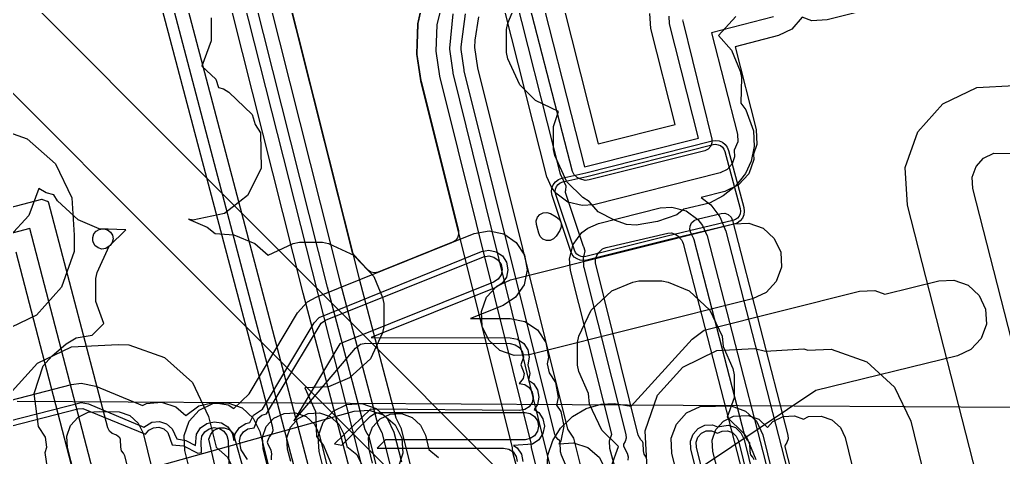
# Model space of a CAD drawing. Header units: metres. Extents: x 17722 to 17999, y 13535 to 15917.
# Drawn here: x 17899.3 to 17950.2, y 13805.2 to 13827.8 of the extents above; entities that cross this region are included whole.
import ezdxf

# ---------------------------------------------------------------- set-up
doc = ezdxf.new("R2010")
doc.units = ezdxf.units.M
for name, color, linetype in [('AI_GREENING_ALLOWED_ZONE', 4, 'Continuous'), ('AI_GREENING_EXCLUSIONS', 1, 'Continuous'), ('AI_GREENING_LAWN', 82, 'Continuous')]:
    doc.layers.add(name, color=color, linetype=linetype)

msp = doc.modelspace()

# ---------------------------------------------------------------- linework, layer by layer
at = {"layer": 'AI_GREENING_ALLOWED_ZONE'}
msp.add_lwpolyline([(17920.235, 13829.054), (17919.907, 13827.604), (17919.901, 13827.556), (17919.859, 13826.043), (17919.861, 13825.999), (17920.068, 13824.65), (17920.073, 13824.627), (17922.007, 13816.872), (17922.019, 13816.694), (17921.967, 13816.524), (17921.859, 13816.382), (17921.708, 13816.287), (17917.852, 13814.74), (17917.659, 13814.704), (17917.467, 13814.745), (17917.306, 13814.858), (17916.656, 13815.533), (17916.532, 13815.758), (17912.158, 13833.123)], dxfattribs=at)
for points in [[(17926.046, 13817.207), (17926.036, 13817.398), (17926.099, 13817.578), (17926.224, 13817.723), (17926.395, 13817.809), (17926.585, 13817.825), (17926.767, 13817.769), (17927.074, 13817.604), (17927.232, 13817.472), (17927.323, 13817.286), (17927.331, 13817.08), (17927.255, 13816.888), (17927.062, 13816.596), (17926.928, 13816.459), (17926.752, 13816.383), (17926.561, 13816.379), (17926.382, 13816.447), (17926.241, 13816.577), (17926.16, 13816.751), (17926.046, 13817.207)], [(17903.939, 13816.077), (17903.764, 13815.965), (17903.558, 13815.935), (17903.358, 13815.99), (17903.198, 13816.122), (17903.105, 13816.307), (17903.093, 13816.352), (17903.081, 13816.538), (17903.137, 13816.715), (17903.254, 13816.86), (17903.416, 13816.951), (17903.601, 13816.978), (17903.655, 13816.975), (17903.841, 13816.929), (17903.997, 13816.817), (17904.099, 13816.654), (17904.131, 13816.464), (17904.09, 13816.277), (17903.982, 13816.118), (17903.939, 13816.077)]]:
    msp.add_lwpolyline(points, close=True, dxfattribs=at)
at = {"layer": 'AI_GREENING_EXCLUSIONS'}
for points in [[(17906.023, 13835.879), (17915.645, 13799.356)], [(17912.155, 13833.134), (17916.876, 13814.392), (17918.775, 13807.209), (17919.02, 13806.692), (17923.544, 13788.701), (17923.569, 13788.209), (17923.877, 13787.564), (17931.597, 13756.93), (17933.263, 13750.496), (17935.886, 13739.914), (17936.863, 13736.039), (17936.867, 13735.955), (17939.086, 13727), (17939.086, 13727), (17939.703, 13724.494), (17939.793, 13722.582), (17939.687, 13721.165), (17939.281, 13719.181), (17938.77, 13717.703), (17938.157, 13716.413), (17937.383, 13715.15), (17936.309, 13713.79), (17935.26, 13712.744)], [(17895.808, 13832.797), (17928.477, 13800.106), (17929.103, 13800.295), (17929.626, 13800.278), (17930.356, 13800.003), (17930.759, 13799.673), (17931.308, 13798.794), (17931.497, 13798.213), (17931.5, 13797.684), (17931.798, 13796.407), (17932.158, 13795.027), (17932.415, 13794.575), (17932.502, 13793.671), (17943.772, 13749.275)], [(17895.808, 13832.797), (17928.477, 13800.106), (17929.103, 13800.295), (17929.626, 13800.278), (17930.356, 13800.003), (17930.759, 13799.673), (17931.308, 13798.794), (17931.497, 13798.213), (17931.5, 13797.684), (17931.798, 13796.407), (17932.158, 13795.027), (17932.415, 13794.575), (17932.502, 13793.671), (17943.772, 13749.275)], [(17911.185, 13832.89), (17915.907, 13814.142), (17917.837, 13806.842), (17918.05, 13806.448), (17922.575, 13788.457), (17922.637, 13787.763), (17922.907, 13787.318), (17930.638, 13756.646), (17932.295, 13750.248), (17934.916, 13739.669), (17935.894, 13735.791), (17935.898, 13735.707), (17938.115, 13726.761), (17938.731, 13724.255), (17938.794, 13722.594), (17938.694, 13721.282), (17938.319, 13719.453), (17937.841, 13718.074), (17937.111, 13716.59), (17936.226, 13715.259), (17935.376, 13714.254), (17934.001, 13712.991), (17932.767, 13712.129)], [(17927.68, 13759.89), (17921.044, 13785.897), (17920.814, 13785.892), (17920.45, 13786.033), (17920.168, 13786.302), (17920.023, 13786.606), (17919.76, 13787.776), (17919.746, 13788.139), (17919.891, 13788.53), (17920.301, 13788.874), (17917.074, 13801.905), (17913.969, 13813.648), (17909.258, 13832.351)], [(17925.757, 13831.103), (17928.533, 13820.188), (17934.434, 13821.662), (17932.927, 13827.59), (17932.906, 13827.979)], [(17926.946, 13830.478), (17929.245, 13821.382), (17933.218, 13822.386), (17931.958, 13827.343), (17931.917, 13828.121)], [(17938.316, 13827.942), (17935.111, 13827.116), (17936.445, 13821.871), (17936.466, 13821.481), (17936.284, 13821.056), (17936.302, 13820.708), (17936.171, 13820.34), (17935.91, 13820.051), (17935.557, 13819.883), (17929.011, 13818.229), (17928.418, 13818.18), (17927.67, 13818.368), (17927.056, 13818.819), (17926.821, 13819.132), (17926.582, 13819.678), (17924.03, 13829.772)], [(17948.03, 13829.525), (17941.082, 13827.784), (17940.303, 13827.746), (17939.8, 13827.926), (17939.268, 13827.312), (17938.565, 13826.973), (17936.326, 13826.397), (17937.414, 13822.117), (17937.455, 13821.338), (17937.277, 13820.835), (17937.291, 13820.564), (17937.03, 13819.828), (17936.507, 13819.249), (17935.802, 13818.914), (17934.565, 13818.601), (17935.068, 13818.217), (17935.538, 13817.595), (17935.846, 13816.867), (17939.941, 13800.975)], [(17944.35, 13712.025), (17940.642, 13745.351), (17928.646, 13792.606), (17928.243, 13793.527), (17928.257, 13794.086), (17928.061, 13794.863), (17894.069, 13828.878)], [(17944.35, 13712.025), (17940.642, 13745.351), (17928.646, 13792.606), (17928.243, 13793.527), (17928.257, 13794.086), (17928.061, 13794.863), (17894.069, 13828.878)], [(17940.029, 13744.616), (17925.461, 13803.026), (17924.818, 13805.41), (17924.805, 13805.654), (17920.07, 13824.638), (17919.858, 13826.021), (17919.902, 13827.58), (17920.24, 13829.075)], [(17941, 13744.858), (17927.877, 13797.472), (17925.787, 13805.654), (17925.775, 13805.898), (17921.04, 13824.88), (17920.848, 13826.165), (17920.9, 13827.527), (17921.209, 13828.831)], [(17936.358, 13827.964), (17935.459, 13826.979), (17936.131, 13826.221), (17936.584, 13825.138), (17936.649, 13824.815), (17936.618, 13823.477), (17936.88, 13823.137), (17937.284, 13822.055), (17937.319, 13821.235), (17937.165, 13820.487), (17936.862, 13819.835), (17936.346, 13819.191), (17935.703, 13818.685), (17935.003, 13818.314), (17933.675, 13817.991), (17933.314, 13817.7), (17932.305, 13817.36), (17931.206, 13817.179), (17930.713, 13817.209), (17930.079, 13817.426), (17929.232, 13817.856), (17928.767, 13818.403), (17928.437, 13818.609), (17927.626, 13819.419), (17926.995, 13820.766), (17926.93, 13821.088), (17926.93, 13821.088), (17926.93, 13822.276), (17927.187, 13823.056), (17925.997, 13823.621), (17925.186, 13824.431), (17924.556, 13825.778), (17924.491, 13826.101), (17924.491, 13827.288), (17924.556, 13827.61), (17925.009, 13828.694)], [(17909.217, 13827.901), (17909.217, 13826.713), (17908.736, 13825.396), (17909.449, 13824.718), (17909.587, 13824.288), (17909.842, 13824.226), (17910.121, 13824.043), (17911.335, 13822.89), (17911.494, 13822.378), (17911.757, 13821.95), (17911.793, 13820.098), (17911.096, 13818.713), (17909.906, 13817.778), (17908.254, 13817.433), (17908.03, 13817.474), (17909.011, 13817.064), (17909.416, 13816.744), (17910.385, 13816.679), (17911.468, 13816.226), (17912.156, 13815.624), (17913.458, 13816.225), (17913.781, 13816.291), (17914.968, 13816.291), (17915.291, 13816.225), (17916.637, 13815.595), (17917.625, 13814.521), (17918.078, 13813.438), (17918.144, 13813.115), (17918.144, 13811.928), (17918.078, 13811.605), (17917.448, 13810.259), (17916.374, 13809.271), (17915.291, 13808.817), (17914.057, 13808.752), (17914.603, 13807.531), (17914.669, 13806.234), (17915.027, 13805.769), (17915.48, 13804.686)], [(17923.051, 13827.954), (17922.861, 13826.739), (17922.841, 13826.356), (17922.993, 13825.316), (17927.658, 13806.614), (17927.956, 13806.147), (17928.308, 13804.782), (17931.541, 13791.555), (17939.994, 13758.015)], [(17962.965, 13749.008), (17945.241, 13818.201), (17945.135, 13820.149), (17945.782, 13821.99), (17947.084, 13823.442), (17948.844, 13824.285), (17950.792, 13824.392)], [(17898.48, 13822.063), (17899.691, 13821.643), (17901.149, 13820.347), (17902.001, 13818.592), (17902.116, 13816.645), (17902.115, 13815.808), (17901.472, 13813.966), (17900.173, 13812.511), (17898.416, 13811.663)], [(17967.224, 13746.486), (17948.631, 13819.07), (17948.599, 13819.654), (17948.794, 13820.206), (17949.184, 13820.642), (17949.712, 13820.895), (17951.33, 13820.885)], [(17900.856, 13803.78), (17900.62, 13805.409), (17900.702, 13805.691), (17900.629, 13806.198), (17900.282, 13806.759), (17900.057, 13808.464), (17900.519, 13809.902), (17900.958, 13810.403), (17901.711, 13811.034), (17902.216, 13811.347), (17903.047, 13811.473), (17903.65, 13812.078), (17903.242, 13813.219), (17903.242, 13814.407), (17903.307, 13814.729), (17903.938, 13816.076), (17904.8, 13816.921), (17903.414, 13816.986), (17902.331, 13817.44), (17901.257, 13818.427), (17901.061, 13818.736), (17900.67, 13818.849), (17900.296, 13819.068), (17899.781, 13817.679), (17898.785, 13816.599)], [(17932.01, 13797.661), (17929.851, 13805.625), (17929.829, 13806.014), (17929.949, 13806.356), (17927.807, 13814.83), (17927.758, 13815.423), (17927.946, 13816.171), (17928.398, 13816.785), (17928.711, 13817.02), (17929.258, 13817.26), (17932.456, 13818.059), (17933.047, 13818.106), (17933.791, 13817.919), (17934.403, 13817.47), (17934.638, 13817.159), (17934.878, 13816.618), (17939.207, 13799.819)], [(17893.855, 13806.835), (17901.977, 13808.936), (17902.485, 13809), (17903.25, 13808.844), (17905.655, 13807.837), (17905.87, 13807.947), (17906.648, 13808.008), (17907.39, 13807.767), (17907.904, 13807.328), (17908.568, 13807.827), (17909.328, 13808.003), (17910.098, 13807.874), (17910.392, 13807.69), (17911.175, 13808.455), (17913.679, 13812.628), (17914.204, 13813.206), (17914.65, 13813.455), (17922.825, 13816.735), (17923.592, 13816.879), (17924.356, 13816.718), (17925, 13816.277), (17925.426, 13815.624), (17925.569, 13814.857), (17925.409, 13814.093), (17924.968, 13813.449), (17924.314, 13813.023), (17922.636, 13812.349), (17924.68, 13812.343), (17925.445, 13812.189), (17926.093, 13811.754), (17926.525, 13811.104), (17926.675, 13810.338), (17926.608, 13810.005), (17926.703, 13809.526), (17927.03, 13809.026), (17927.174, 13808.259), (17927.091, 13807.861), (17927.305, 13807.541), (17927.457, 13806.776), (17927.305, 13806.011), (17927.203, 13805.858), (17927.955, 13805.919), (17928.697, 13805.679), (17929.291, 13805.173), (17929.646, 13804.478)], [(17903.852, 13801.569), (17899.826, 13816.991), (17895.042, 13815.742)], [(17894.105, 13805.867), (17902.481, 13808), (17902.864, 13807.922), (17905.723, 13806.724), (17906.142, 13806.984), (17906.531, 13807.015), (17906.902, 13806.895), (17907.198, 13806.641), (17907.426, 13806.115), (17907.903, 13806.034), (17908.396, 13805.775), (17908.454, 13806.358), (17908.661, 13806.689), (17908.979, 13806.916), (17909.359, 13807.003), (17909.744, 13806.939), (17910.075, 13806.732), (17910.301, 13806.415), (17910.388, 13806.04), (17910.458, 13806.38), (17910.676, 13806.703), (17911.002, 13806.918), (17911.207, 13806.957), (17911.394, 13807.349), (17911.865, 13807.662), (17914.537, 13812.114), (17914.799, 13812.403), (17923.197, 13815.807), (17923.581, 13815.879), (17923.963, 13815.798), (17924.285, 13815.578), (17924.498, 13815.251), (17924.57, 13814.868), (17924.489, 13814.486), (17924.269, 13814.164), (17923.942, 13813.951), (17917.493, 13811.363), (17924.678, 13811.343), (17925.06, 13811.266), (17925.384, 13811.049), (17925.6, 13810.724), (17925.675, 13810.341), (17925.591, 13809.948), (17925.707, 13809.505), (17925.637, 13809.151), (17925.889, 13808.979), (17926.102, 13808.652), (17926.174, 13808.269), (17926.095, 13807.887), (17925.927, 13807.642), (17926.164, 13807.483), (17926.381, 13807.159), (17926.457, 13806.776), (17926.381, 13806.393), (17926.164, 13806.069), (17925.84, 13805.852), (17924.862, 13805.776), (17925.049, 13805.651), (17925.266, 13805.327), (17925.342, 13804.944)], [(17902.885, 13801.317), (17899.111, 13815.771)], [(17911.086, 13805.055), (17910.765, 13805.558), (17910.679, 13805.996), (17910.734, 13806.263), (17910.887, 13806.49), (17911.115, 13806.64), (17911.444, 13806.691), (17911.63, 13807.164), (17911.837, 13807.343), (17912.069, 13807.419), (17914.905, 13812.099), (17915.134, 13812.249), (17923.309, 13815.529), (17923.577, 13815.579), (17923.845, 13815.523), (17924.07, 13815.368), (17924.219, 13815.139), (17924.27, 13814.871), (17924.213, 13814.604), (17924.059, 13814.378), (17923.83, 13814.229), (17915.873, 13811.037), (17913.483, 13807.055), (17916.673, 13810.817), (17916.941, 13811.012), (17917.209, 13811.064), (17924.677, 13811.043), (17924.944, 13810.989), (17925.171, 13810.837), (17925.322, 13810.61), (17925.375, 13810.342), (17925.236, 13809.948), (17925.407, 13809.505), (17925.354, 13809.237), (17925.155, 13808.979), (17925.449, 13808.923), (17925.674, 13808.769), (17925.824, 13808.54), (17925.874, 13808.272), (17925.819, 13808.004), (17925.665, 13807.779), (17925.436, 13807.629), (17925.168, 13807.579), (17917.448, 13807.655), (17915.591, 13805.866), (17915.968, 13805.795), (17917.444, 13807.271), (17917.671, 13807.423), (17917.939, 13807.476), (17925.457, 13807.476), (17925.725, 13807.423), (17925.952, 13807.271), (17926.104, 13807.044), (17926.157, 13806.776), (17926.104, 13806.508), (17925.952, 13806.281), (17925.725, 13806.129), (17925.457, 13806.076), (17918.229, 13806.076), (17917.797, 13805.644), (17924.342, 13805.644), (17924.61, 13805.591), (17924.837, 13805.439), (17924.989, 13805.212), (17925.042, 13804.944)], [(17926.578, 13804.133), (17926.628, 13805.273), (17926.892, 13806.039), (17927.296, 13806.676), (17927.913, 13807.279), (17928.614, 13807.685), (17929.39, 13807.913), (17930.066, 13807.955), (17930.952, 13807.809), (17934.102, 13811.276), (17934.73, 13811.74), (17942.77, 13813.757), (17943.549, 13813.792), (17944.068, 13813.604), (17946.874, 13814.293), (17947.654, 13814.327), (17948.387, 13814.061), (17948.963, 13813.534), (17949.293, 13812.827), (17949.328, 13812.047), (17949.061, 13811.314), (17948.534, 13810.738), (17947.827, 13810.408), (17940.503, 13808.611), (17933.268, 13803.778)], [(17929.932, 13804.725), (17930.283, 13805.731), (17929.43, 13806.57), (17928.799, 13807.917), (17928.734, 13808.458), (17928.241, 13809.6), (17928.176, 13809.922), (17928.176, 13811.11), (17928.241, 13811.432), (17928.241, 13811.432), (17928.872, 13812.779), (17929.946, 13813.767), (17931.029, 13814.22), (17931.351, 13814.285), (17932.539, 13814.285), (17932.861, 13814.22), (17933.945, 13813.767), (17935.018, 13812.779), (17935.649, 13811.432), (17935.714, 13810.891), (17936.207, 13809.749), (17936.272, 13809.427), (17936.272, 13808.239), (17935.921, 13807.234), (17936.774, 13806.395), (17936.952, 13806.131), (17937.405, 13805.048)], [(17898.918, 13808.587), (17900.219, 13810.04), (17901.978, 13810.884), (17904.404, 13810.991), (17904.952, 13810.984), (17906.791, 13810.333), (17908.241, 13809.028), (17909.081, 13807.267), (17909.468, 13805.696), (17910.062, 13805.168), (17910.914, 13803.413)], [(17931.781, 13804.591), (17931.672, 13806.539), (17932.317, 13808.38), (17933.617, 13809.834), (17935.375, 13810.68), (17937.323, 13810.789), (17937.901, 13810.647), (17939.886, 13810.774), (17940.087, 13810.703), (17941.3, 13810.761), (17943.137, 13810.104), (17944.582, 13808.794), (17945.417, 13807.031), (17947.561, 13798.271)], [(17899.166, 13808.066), (17968.098, 13807.648), (17968.863, 13807.491), (17968.863, 13807.491), (17969.105, 13807.369), (17969.686, 13806.848), (17970.023, 13806.144), (17983.378, 13754.016), (17983.421, 13753.237), (17983.162, 13752.501), (17982.641, 13751.92), (17981.937, 13751.583), (17981.486, 13751.521), (17967.663, 13751.208), (17908.64, 13735.628), (17907.861, 13735.588), (17907.126, 13735.849), (17906.546, 13736.371), (17906.215, 13737.057), (17888.497, 13806.973)], [(17908.249, 13803.931), (17907.85, 13805.511), (17907.809, 13806.29), (17908.07, 13807.025), (17908.593, 13807.605), (17909.298, 13807.94), (17910.077, 13807.981), (17910.812, 13807.719), (17911.392, 13807.197), (17911.727, 13806.492), (17912.246, 13804.409)], [(17894.18, 13805.577), (17902.302, 13807.677), (17902.575, 13807.693), (17905.804, 13806.365), (17905.98, 13806.572), (17906.223, 13806.696), (17906.495, 13806.717), (17906.755, 13806.633), (17906.963, 13806.455), (17907.198, 13805.817), (17907.785, 13805.758), (17908.517, 13805.371), (17908.707, 13805.413), (17908.69, 13805.982), (17908.735, 13806.252), (17908.88, 13806.483), (17909.102, 13806.642), (17909.368, 13806.704), (17909.637, 13806.658), (17909.869, 13806.514), (17910.028, 13806.291), (17910.089, 13806.025), (17910.128, 13804.764)], [(17920.297, 13733.466), (17901.768, 13805.668), (17901.736, 13806.253), (17901.93, 13806.805), (17902.32, 13807.241), (17902.848, 13807.494), (17903.432, 13807.526), (17904.45, 13807.52), (17905.002, 13807.324), (17905.437, 13806.933), (17905.689, 13806.405), (17906.376, 13803.603)], [(17912.668, 13802.561), (17911.898, 13805.613), (17911.869, 13806.198), (17912.065, 13806.749), (17912.457, 13807.183), (17912.986, 13807.434), (17913.57, 13807.464), (17914.122, 13807.268), (17914.556, 13806.875), (17914.807, 13806.347), (17915.58, 13803.28)], [(17915.168, 13804.021), (17914.796, 13805.459), (17914.752, 13806.238), (17915.01, 13806.975), (17915.53, 13807.557), (17916.233, 13807.896), (17917.012, 13807.94), (17917.748, 13807.682), (17918.33, 13807.162), (17918.669, 13806.459), (17919.063, 13804.934)], [(17936.623, 13790.866), (17933.06, 13805.371), (17933.025, 13806.151), (17933.292, 13806.885), (17933.818, 13807.46), (17934.525, 13807.791), (17936.123, 13807.82), (17936.857, 13807.554), (17937.432, 13807.027), (17937.763, 13806.32), (17941.556, 13790.871)], [(17913.337, 13804.954), (17913.169, 13805.59), (17913.133, 13806.174), (17913.323, 13806.727), (17913.711, 13807.166), (17914.237, 13807.423), (17914.821, 13807.459), (17915.375, 13807.268), (17915.813, 13806.881), (17916.07, 13806.355), (17916.238, 13805.718), (17916.745, 13805.307), (17917.002, 13804.781)], [(17917.563, 13804.856), (17917.383, 13805.589), (17917.357, 13806.173), (17917.557, 13806.723), (17917.952, 13807.155), (17918.482, 13807.403), (17919.067, 13807.429), (17919.617, 13807.23), (17920.049, 13806.835), (17920.297, 13806.305), (17920.477, 13805.572), (17920.977, 13805.152)], [(17937.034, 13798.233), (17935.17, 13805.464), (17935.138, 13806.049), (17935.331, 13806.601), (17935.721, 13807.037), (17936.248, 13807.291), (17937.008, 13807.323), (17937.56, 13807.129), (17938.009, 13806.714), (17938.284, 13807.022), (17938.811, 13807.276), (17939.395, 13807.308), (17939.868, 13807.143), (17940.127, 13807.268), (17940.787, 13807.299), (17941.338, 13807.102), (17941.772, 13806.709), (17942.022, 13806.18), (17944.167, 13797.42)], [(17909.607, 13803.864), (17909.096, 13806.102), (17909.187, 13806.36), (17909.37, 13806.563), (17909.617, 13806.68), (17909.889, 13806.694), (17910.147, 13806.603), (17910.35, 13806.42), (17910.984, 13804.132)], [(17937.837, 13790.117), (17934.031, 13805.61), (17934.014, 13806), (17934.147, 13806.367), (17934.41, 13806.655), (17934.764, 13806.82), (17935.154, 13806.837), (17935.422, 13806.74), (17935.972, 13806.832), (17936.338, 13806.699), (17936.626, 13806.435), (17936.792, 13806.082), (17940.585, 13790.632)], [(17938.201, 13789.892), (17934.323, 13805.682), (17934.31, 13805.954), (17934.404, 13806.211), (17934.588, 13806.413), (17934.835, 13806.528), (17935.108, 13806.541), (17935.408, 13806.408), (17935.653, 13806.523), (17935.926, 13806.535), (17936.183, 13806.442), (17936.385, 13806.258), (17936.5, 13806.01), (17940.294, 13790.561)]]:
    msp.add_lwpolyline(points, dxfattribs=at)
for points in [[(17936.587, 13817.392), (17936.437, 13817.282), (17936.263, 13817.216), (17932.864, 13816.409), (17928.652, 13815.356), (17928.479, 13815.335), (17928.307, 13815.357), (17928.145, 13815.421), (17928.004, 13815.523), (17927.893, 13815.657), (17927.818, 13815.813), (17926.856, 13818.697), (17926.82, 13818.888), (17926.839, 13819.082), (17926.91, 13819.263), (17927.028, 13819.417), (17927.184, 13819.533), (17927.366, 13819.601), (17928.603, 13819.879), (17935.139, 13821.531), (17935.319, 13821.552), (17935.498, 13821.527), (17935.665, 13821.456), (17935.808, 13821.345), (17935.918, 13821.201), (17935.987, 13821.033), (17936.778, 13818.078), (17936.802, 13817.893), (17936.776, 13817.709), (17936.703, 13817.538), (17936.587, 13817.392)], [(17936.448, 13817.537), (17936.341, 13817.458), (17936.217, 13817.41), (17932.817, 13816.603), (17928.603, 13815.55), (17928.48, 13815.535), (17928.357, 13815.551), (17928.241, 13815.597), (17928.141, 13815.669), (17928.061, 13815.765), (17928.008, 13815.877), (17927.045, 13818.76), (17927.02, 13818.897), (17927.033, 13819.035), (17927.084, 13819.164), (17927.169, 13819.275), (17927.28, 13819.357), (17927.41, 13819.406), (17928.65, 13819.685), (17935.188, 13821.337), (17935.317, 13821.352), (17935.445, 13821.334), (17935.564, 13821.284), (17935.666, 13821.204), (17935.744, 13821.101), (17935.794, 13820.982), (17936.585, 13818.026), (17936.602, 13817.894), (17936.583, 13817.763), (17936.531, 13817.641), (17936.448, 13817.537)], [(17925.666, 13810.468), (17924.886, 13810.431), (17924.152, 13810.695), (17923.574, 13811.219), (17923.241, 13811.925), (17923.204, 13812.704), (17923.467, 13813.439), (17923.992, 13814.017), (17924.698, 13814.35), (17936.261, 13817.234), (17937.04, 13817.271), (17937.775, 13817.008), (17938.353, 13816.483), (17938.686, 13815.777), (17938.723, 13814.998), (17938.459, 13814.263), (17937.935, 13813.686), (17937.229, 13813.353), (17925.666, 13810.468)], [(17916.615, 13807.544), (17917.393, 13807.603), (17918.134, 13807.36), (17918.726, 13806.851), (17919.078, 13806.155), (17919.137, 13805.377), (17918.894, 13804.635), (17918.385, 13804.043), (17917.689, 13803.691), (17904.79, 13800.094), (17904.012, 13800.036), (17903.27, 13800.279), (17902.678, 13800.787), (17902.326, 13801.484), (17902.267, 13802.262), (17902.511, 13803.003), (17903.019, 13803.595), (17903.715, 13803.948), (17916.615, 13807.544)]]:
    msp.add_lwpolyline(points, close=True, dxfattribs=at)
at = {"layer": 'AI_GREENING_LAWN'}
for points in [[(17904.536, 13836.418), (17912.385, 13806.729), (17912.398, 13806.541), (17912.34, 13806.361), (17912.22, 13806.216), (17912.21, 13806.207), (17912.189, 13806.172), (17912.121, 13805.994), (17912.113, 13805.948), (17912.124, 13805.903), (17912.295, 13805.526), (17912.339, 13805.347), (17912.317, 13805.182), (17912.31, 13805.037)], [(17914.96, 13799.181), (17905.264, 13836.008)], [(17909.934, 13832.533), (17921.017, 13788.88)], [(17921.62, 13789.381), (17917.385, 13806.224), (17917.336, 13806.32), (17917.279, 13806.391), (17917.183, 13806.579), (17915.23, 13813.964), (17915.229, 13813.97), (17910.509, 13832.708)], [(17933.62, 13827.799), (17933.612, 13827.762), (17933.615, 13827.724), (17935.118, 13821.626), (17935.127, 13821.432), (17935.062, 13821.249), (17934.931, 13821.105), (17934.756, 13821.021), (17928.77, 13819.509), (17928.671, 13819.494), (17928.565, 13819.489), (17928.285, 13819.559), (17928.144, 13819.643), (17928, 13819.772), (17927.916, 13819.947), (17925.037, 13831.103)], [(17924.617, 13830.306), (17927.254, 13819.873), (17927.271, 13819.827), (17927.459, 13819.435), (17927.462, 13819.43), (17927.562, 13819.211), (17927.547, 13818.97), (17927.531, 13818.917), (17927.536, 13818.869), (17928.467, 13816.079), (17928.478, 13816.06), (17928.541, 13815.836), (17928.495, 13815.608), (17928.491, 13815.598), (17928.491, 13815.598), (17928.468, 13815.487), (17928.485, 13815.028), (17928.492, 13814.976), (17930.673, 13806.346), (17930.685, 13806.162), (17930.629, 13805.986), (17930.557, 13805.852), (17930.543, 13805.799), (17930.555, 13805.746), (17930.74, 13805.372), (17930.789, 13805.196), (17930.773, 13805.024)], [(17921.725, 13828.097), (17921.541, 13826.327), (17921.542, 13826.266), (17921.718, 13825.062), (17921.722, 13825.038), (17926.466, 13805.826), (17942.024, 13743.65)], [(17927.603, 13804.67), (17927.336, 13805.27), (17927.294, 13805.451), (17927.272, 13805.948), (17927.26, 13805.995), (17927.23, 13806.034), (17927.166, 13806.088), (17927.063, 13806.206), (17927.002, 13806.349), (17922.311, 13825.156), (17922.302, 13825.205), (17922.148, 13826.255), (17922.147, 13826.393), (17922.375, 13828.105)], [(17904.899, 13804.636), (17904.744, 13805.245), (17904.671, 13805.373), (17904.578, 13805.507), (17904.536, 13805.688), (17904.52, 13806.084), (17904.507, 13806.132), (17904.476, 13806.171), (17904.314, 13806.303), (17904.276, 13806.324), (17904.275, 13806.324), (17904.09, 13806.387), (17903.944, 13806.517), (17903.858, 13806.693), (17900.812, 13818.311), (17900.786, 13818.359), (17900.743, 13818.39), (17900.502, 13818.486), (17900.465, 13818.495), (17900.427, 13818.491), (17895.49, 13817.202)], [(17937.314, 13805.033), (17937.238, 13805.165), (17937.148, 13805.295), (17937.105, 13805.478), (17937.09, 13805.864), (17937.08, 13805.909), (17937.053, 13805.946), (17936.962, 13806.032), (17936.821, 13806.271), (17934.206, 13816.417), (17934.188, 13816.467), (17934.034, 13816.775), (17933.984, 13816.947), (17933.998, 13817.125), (17934.074, 13817.288), (17934.202, 13817.413), (17934.366, 13817.485), (17935.598, 13817.777), (17935.791, 13817.785), (17935.972, 13817.719), (17936.115, 13817.589), (17936.115, 13817.589), (17936.198, 13817.416), (17939.059, 13806.314), (17939.07, 13806.119), (17939.005, 13805.935), (17938.92, 13805.791), (17938.905, 13805.747), (17938.907, 13805.701), (17940.406, 13799.884)], [(17931.746, 13805.148), (17931.72, 13805.176), (17931.624, 13805.322), (17931.585, 13805.493), (17931.566, 13805.9), (17931.566, 13805.9), (17931.555, 13805.944), (17931.529, 13805.981), (17931.443, 13806.063), (17931.304, 13806.305), (17929.109, 13815.227), (17929.1, 13815.42), (17929.165, 13815.603), (17929.249, 13815.744), (17929.463, 13815.939), (17929.554, 13815.982), (17929.657, 13816.018), (17932.852, 13816.759), (17933.042, 13816.766), (17933.221, 13816.702), (17933.364, 13816.616), (17933.559, 13816.404), (17933.605, 13816.309), (17933.639, 13816.216), (17937.943, 13799.513)]]:
    msp.add_lwpolyline(points, dxfattribs=at)

doc.saveas('drawing.dxf')
